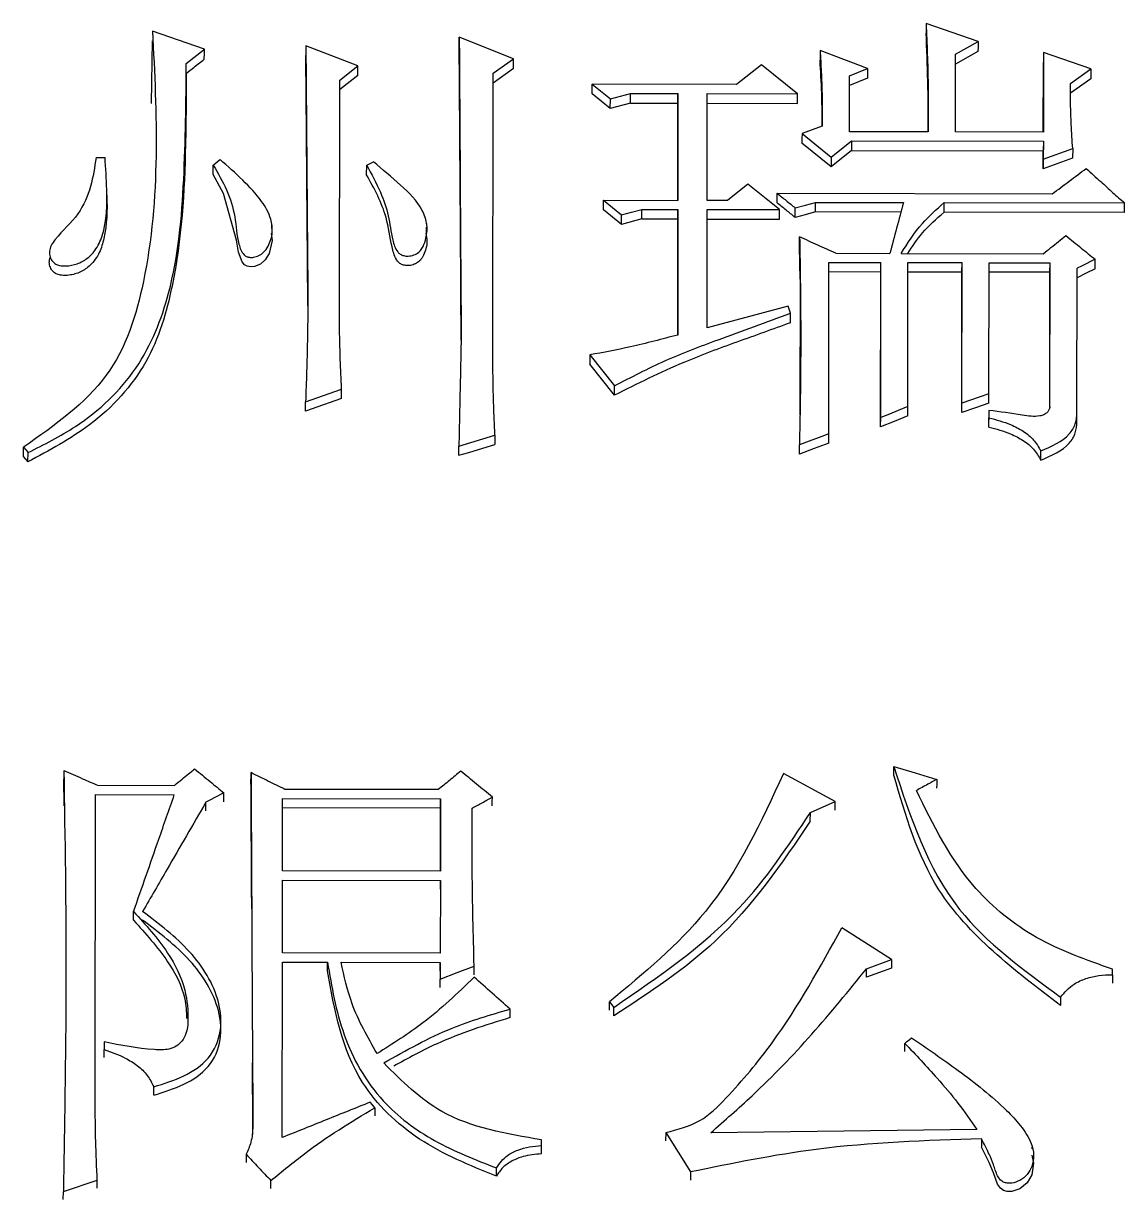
# Model space of a CAD drawing. Header units: millimetres. Extents: x 2451 to 4400, y 944 to 2322.
# Drawn here: x 2915.54 to 2920.82, y 2063.94 to 2069.58 of the extents above; entities that cross this region are included whole.
import ezdxf

# ---------------------------------------------------------------- set-up
doc = ezdxf.new("R2010")
doc.units = ezdxf.units.MM

msp = doc.modelspace()

# ---------------------------------------------------------------- linework, layer by layer
at = {"color": 7, "linetype": 'Continuous', "lineweight": 25}
for p, q in [((2916.4075, 2069.4533), (2916.1587, 2069.5402)), ((2919.8691, 2069.5767), (2919.8689, 2069.5297)), ((2920.1178, 2069.4897), (2919.8691, 2069.5767)), ((2916.1543, 2069.1933), (2916.1585, 2069.4933)), ((2917.8894, 2069.4073), (2917.6299, 2069.5116)), ((2920.0096, 2069.4294), (2920.1178, 2069.4897)), ((2916.3209, 2069.3842), (2916.4075, 2069.4533)), ((2916.8943, 2069.4697), (2916.894, 2069.4229)), ((2917.143, 2069.374), (2916.8943, 2069.4697)), ((2919.3606, 2069.4479), (2919.3603, 2069.4011)), ((2919.5877, 2069.3609), (2919.3606, 2069.4479)), ((2920.0093, 2069.0567), (2920.0096, 2069.4294)), ((2920.1176, 2069.4429), (2920.0094, 2069.3826)), ((2920.4315, 2069.4372), (2920.4311, 2069.0559)), ((2920.4315, 2069.4372), (2920.4312, 2069.3905)), ((2920.6586, 2069.3589), (2920.4315, 2069.4372)), ((2916.3206, 2069.3374), (2916.3208, 2069.3841)), ((2917.0564, 2069.3049), (2917.143, 2069.374)), ((2917.792, 2069.3382), (2917.8894, 2069.4073)), ((2919.0793, 2069.3791), (2918.9602, 2069.2841)), ((2919.2522, 2069.2402), (2919.0793, 2069.3791)), ((2920.4309, 2069.0559), (2920.4312, 2069.3905)), ((2917.1427, 2069.3273), (2917.0561, 2069.2583)), ((2917.7907, 2067.9714), (2917.792, 2069.3382)), ((2917.8892, 2069.3605), (2917.7917, 2069.2915)), ((2919.5008, 2069.0576), (2919.5011, 2069.3264)), ((2919.5874, 2069.3142), (2919.5009, 2069.2798)), ((2919.5011, 2069.3264), (2919.5877, 2069.3609)), ((2920.6583, 2069.3122), (2920.5609, 2069.2432)), ((2920.5612, 2069.2898), (2920.6586, 2069.3589)), ((2916.321, 2069.2048), (2916.3213, 2069.2519)), ((2917.0553, 2068.1739), (2917.0564, 2069.3049)), ((2918.2676, 2069.2388), (2918.2679, 2069.2853)), ((2918.2679, 2069.2853), (2918.3544, 2069.2159)), ((2918.9602, 2069.2841), (2918.2679, 2069.2853)), ((2918.3541, 2069.1694), (2918.2676, 2069.2388)), ((2918.3541, 2069.1694), (2918.3544, 2069.2159)), ((2918.4515, 2069.1952), (2918.4517, 2069.2417)), ((2918.4517, 2069.2417), (2918.6789, 2069.2413)), ((2918.6789, 2069.2413), (2918.6784, 2068.7289)), ((2918.819, 2068.7287), (2918.8195, 2069.241)), ((2918.8195, 2069.241), (2919.2522, 2069.2402)), ((2918.4515, 2069.1952), (2918.3541, 2069.1694)), ((2918.4515, 2069.1952), (2918.6787, 2069.1947)), ((2918.6782, 2068.7289), (2918.6787, 2069.1947)), ((2918.8193, 2069.1945), (2919.252, 2069.1937)), ((2919.3711, 2069.0839), (2919.2737, 2069.0494)), ((2919.2737, 2069.0494), (2919.4142, 2068.9362)), ((2919.8794, 2069.0569), (2919.5008, 2069.0576)), ((2920.4311, 2069.0559), (2920.0093, 2069.0567)), ((2919.414, 2068.8901), (2919.2734, 2069.0031)), ((2919.4142, 2068.9362), (2919.5116, 2069.0142)), ((2919.5116, 2069.0142), (2920.4311, 2069.0125)), ((2920.4311, 2069.0125), (2920.4309, 2068.9663)), ((2920.4311, 2069.0125), (2920.431, 2068.9257)), ((2920.431, 2068.9257), (2920.5717, 2068.9775)), ((2920.5717, 2068.9775), (2920.5714, 2068.9313)), ((2915.8877, 2068.934), (2915.931, 2068.9339)), ((2917.1858, 2068.8969), (2917.2183, 2068.9142)), ((2919.5114, 2068.968), (2919.414, 2068.8901)), ((2919.4142, 2068.9362), (2919.414, 2068.8901)), ((2919.5114, 2068.968), (2920.4309, 2068.9663)), ((2920.4308, 2068.8795), (2920.4309, 2068.9663)), ((2920.5714, 2068.9313), (2920.4308, 2068.8795)), ((2917.1856, 2068.8508), (2917.1858, 2068.8969)), ((2919.0138, 2068.8066), (2918.9164, 2068.7285)), ((2919.1652, 2068.6845), (2919.0138, 2068.8066)), ((2919.1542, 2068.7169), (2919.1544, 2068.7628)), ((2919.1544, 2068.7628), (2920.4741, 2068.7604)), ((2918.3212, 2068.6837), (2918.3214, 2068.7296)), ((2918.3214, 2068.7296), (2918.4079, 2068.6598)), ((2918.3214, 2068.7296), (2918.6784, 2068.7289)), ((2918.9164, 2068.7285), (2918.819, 2068.7287)), ((2919.338, 2068.6732), (2919.3383, 2068.719)), ((2919.3383, 2068.719), (2919.7601, 2068.7182)), ((2919.9547, 2068.672), (2919.955, 2068.7179)), ((2919.955, 2068.7179), (2920.8202, 2068.7163)), ((2915.9372, 2068.6381), (2915.9375, 2068.6844)), ((2918.4077, 2068.614), (2918.3212, 2068.6837)), ((2918.4077, 2068.614), (2918.4079, 2068.6598)), ((2918.5051, 2068.6399), (2918.4077, 2068.614)), ((2918.5051, 2068.6399), (2918.5053, 2068.6857)), ((2918.5051, 2068.6399), (2918.6781, 2068.6396)), ((2918.5053, 2068.6857), (2918.6784, 2068.6854)), ((2918.6776, 2068.0834), (2918.6781, 2068.6396)), ((2918.6784, 2068.6854), (2918.6778, 2068.0835)), ((2918.8185, 2068.1182), (2918.819, 2068.6851)), ((2918.8188, 2068.6393), (2919.1649, 2068.6387)), ((2918.819, 2068.6851), (2919.1652, 2068.6845)), ((2919.1649, 2068.6387), (2919.1652, 2068.6845)), ((2919.7479, 2068.6724), (2919.338, 2068.6732)), ((2920.82, 2068.6704), (2919.9547, 2068.672)), ((2916.7304, 2068.5948), (2916.7305, 2068.6183)), ((2917.4734, 2068.5719), (2917.4735, 2068.6004)), ((2917.4736, 2068.6135), (2917.4736, 2068.6182)), ((2915.7136, 2068.5668), (2915.7136, 2068.5657)), ((2919.2621, 2068.5081), (2919.2624, 2068.5537)), ((2919.2641, 2068.3511), (2919.2621, 2068.5081)), ((2919.4354, 2068.475), (2919.695, 2068.4745)), ((2919.7491, 2068.4744), (2920.4306, 2068.4731)), ((2919.4021, 2067.6092), (2919.4029, 2068.4314)), ((2919.4029, 2068.4314), (2919.6517, 2068.431)), ((2919.651, 2067.6877), (2919.6517, 2068.431)), ((2919.6515, 2068.3855), (2919.6517, 2068.431)), ((2919.7808, 2067.7401), (2919.7815, 2068.4307)), ((2919.7815, 2068.4307), (2920.0411, 2068.4303)), ((2920.0405, 2067.7571), (2920.0411, 2068.4303)), ((2920.0409, 2068.3848), (2920.0411, 2068.4303)), ((2920.1703, 2067.8007), (2920.1709, 2068.43)), ((2920.1709, 2068.43), (2920.463, 2068.4295)), ((2920.4623, 2067.7388), (2920.463, 2068.4295)), ((2920.4627, 2068.384), (2920.463, 2068.4295)), ((2919.2646, 2068.3545), (2919.2639, 2067.7006)), ((2919.6515, 2068.3855), (2919.4027, 2068.3859)), ((2919.6507, 2067.6432), (2919.6515, 2068.3855)), ((2920.0409, 2068.3848), (2919.7813, 2068.3853)), ((2920.0402, 2067.7125), (2920.0409, 2068.3848)), ((2920.4627, 2068.384), (2920.1707, 2068.3845)), ((2920.4621, 2067.7382), (2920.4627, 2068.384)), ((2920.5921, 2067.7123), (2920.5928, 2068.4031)), ((2919.208, 2068.2223), (2918.8185, 2068.1182)), ((2919.2188, 2068.1874), (2919.208, 2068.2223)), ((2919.2185, 2068.1422), (2919.2188, 2068.1874)), ((2918.2558, 2067.9881), (2918.2556, 2067.9432)), ((2918.2558, 2067.9881), (2918.3743, 2067.8395)), ((2918.3741, 2067.7948), (2918.2556, 2067.9432)), ((2916.8926, 2067.7629), (2917.0658, 2067.8239)), ((2918.3741, 2067.7948), (2918.3743, 2067.8395)), ((2917.0655, 2067.7792), (2916.8924, 2067.7183)), ((2916.8924, 2067.7183), (2916.8926, 2067.7629)), ((2920.0402, 2067.7125), (2920.0405, 2067.7571)), ((2919.6507, 2067.6432), (2919.651, 2067.6877)), ((2920.1702, 2067.7218), (2920.17, 2067.6773)), ((2920.17, 2067.6423), (2920.1702, 2067.6868)), ((2920.17, 2067.6423), (2920.17, 2067.6773)), ((2920.1702, 2067.7218), (2920.1702, 2067.6868)), ((2920.5919, 2067.6677), (2920.5921, 2067.7123)), ((2917.628, 2067.5511), (2917.8011, 2067.6034)), ((2917.8011, 2067.6034), (2917.8009, 2067.559)), ((2915.54, 2067.5018), (2915.5403, 2067.5461)), ((2915.5403, 2067.5461), (2915.5619, 2067.5197)), ((2915.5615, 2067.4756), (2915.5617, 2067.5199)), ((2917.6278, 2067.5067), (2917.628, 2067.5511)), ((2919.2612, 2067.5125), (2919.2614, 2067.5568)), ((2920.4186, 2067.4841), (2920.4188, 2067.5284)), ((2915.5616, 2067.4755), (2915.54, 2067.5018)), ((2915.7334, 2065.9961), (2915.7332, 2065.9542)), ((2919.714, 2065.9734), (2919.7142, 2066.0154)), ((2915.7351, 2065.8267), (2915.7332, 2065.9538)), ((2919.4328, 2065.8473), (2919.1841, 2065.9809)), ((2915.8832, 2064.4801), (2915.8847, 2065.8805)), ((2915.8847, 2065.8805), (2916.2633, 2065.8798)), ((2915.8956, 2065.9248), (2916.2634, 2065.9242)), ((2917.529, 2065.9041), (2916.7934, 2065.9054)), ((2916.4145, 2065.8023), (2916.4147, 2065.844)), ((2916.7822, 2065.5143), (2916.7825, 2065.8611)), ((2916.7823, 2065.8189), (2917.5395, 2065.8176)), ((2916.7825, 2065.8611), (2917.5397, 2065.8597)), ((2917.5392, 2065.513), (2917.5395, 2065.8176)), ((2917.5397, 2065.8597), (2917.5394, 2065.513)), ((2919.3137, 2065.7943), (2919.4328, 2065.8473)), ((2919.3134, 2065.7526), (2919.3137, 2065.7942)), ((2917.5394, 2065.513), (2916.7822, 2065.5143)), ((2916.7818, 2065.1222), (2916.7821, 2065.4698)), ((2916.7821, 2065.4698), (2917.5393, 2065.4685)), ((2917.5393, 2065.4685), (2917.539, 2065.1208)), ((2916.0678, 2065.2789), (2916.068, 2065.3197)), ((2919.7024, 2065.0901), (2919.4646, 2065.2422)), ((2917.539, 2065.1208), (2916.7818, 2065.1222)), ((2919.5834, 2065.0457), (2919.7024, 2065.0901)), ((2916.7808, 2064.2364), (2916.7817, 2065.0776)), ((2916.7817, 2065.0776), (2916.9981, 2065.0772)), ((2916.9978, 2065.0369), (2916.9981, 2065.0772)), ((2917.063, 2065.0771), (2917.5389, 2065.0762)), ((2917.5389, 2065.0762), (2917.5388, 2064.9959)), ((2919.7022, 2065.049), (2919.5831, 2065.0046)), ((2919.5831, 2065.0054), (2919.5834, 2065.0457)), ((2920.7624, 2065.0168), (2920.7624, 2065.0435)), ((2917.5386, 2064.9557), (2917.5388, 2064.9959)), ((2920.7624, 2065.0168), (2920.7622, 2064.9765)), ((2918.3498, 2064.8472), (2918.35, 2064.8872)), ((2918.35, 2064.8872), (2918.3716, 2064.8604)), ((2916.4853, 2064.7819), (2916.4856, 2064.8221)), ((2917.8737, 2064.8124), (2917.8739, 2064.8524)), ((2915.9267, 2064.6949), (2915.9265, 2064.6552)), ((2915.9267, 2064.6949), (2915.9267, 2064.6591)), ((2919.7666, 2064.6482), (2919.7669, 2064.6879)), ((2915.9265, 2064.6195), (2915.9267, 2064.6591)), ((2916.6398, 2064.2874), (2916.6384, 2064.5941)), ((2916.1643, 2064.4403), (2916.1645, 2064.4796)), ((2917.2245, 2064.379), (2917.2243, 2064.3399)), ((2916.64, 2064.2504), (2916.6402, 2064.2904)), ((2918.6198, 2064.2599), (2918.6195, 2064.221)), ((2918.6198, 2064.2599), (2918.7386, 2064.0712)), ((2920.1126, 2064.2751), (2918.8361, 2064.2595)), ((2918.0245, 2064.1594), (2918.0248, 2064.1982)), ((2918.0248, 2064.1982), (2918.0248, 2064.2251)), ((2920.1342, 2064.2302), (2920.134, 2064.1914)), ((2920.378, 2064.1827), (2920.3781, 2064.1921)), ((2918.7386, 2064.0712), (2918.7383, 2064.0326)), ((2915.7313, 2063.9778), (2915.8936, 2064.0315)), ((2916.7263, 2063.9914), (2916.7265, 2064.0299)), ((2915.731, 2063.9394), (2915.7313, 2063.9778))]:
    msp.add_line(p, q, dxfattribs=at)
at = {"color": 7, "linetype": 'Continuous', "lineweight": 25, "flags": 128}
for points in [[(2917.6296, 2069.4647), (2917.6298, 2069.491), (2917.6299, 2069.5116)], [(2920.1178, 2069.4897), (2920.1177, 2069.4635), (2920.1176, 2069.4429)], [(2916.4072, 2069.4065), (2916.4074, 2069.4327), (2916.4075, 2069.4533)], [(2917.1427, 2069.3273), (2917.1429, 2069.3535), (2917.143, 2069.374)], [(2917.8892, 2069.3605), (2917.8893, 2069.3867), (2917.8894, 2069.4073)], [(2919.5877, 2069.3609), (2919.5875, 2069.3347), (2919.5874, 2069.3142)], [(2920.6586, 2069.3589), (2920.6584, 2069.3328), (2920.6583, 2069.3122)], [(2918.3544, 2069.2159), (2918.403, 2069.2288), (2918.4517, 2069.2417)], [(2918.6787, 2069.1947), (2918.6788, 2069.2208), (2918.6789, 2069.2413)], [(2919.252, 2069.1937), (2919.2521, 2069.2197), (2919.2522, 2069.2402)], [(2919.2737, 2069.0494), (2919.2735, 2069.0234), (2919.2734, 2069.0031)], [(2919.5116, 2069.0142), (2919.5115, 2068.9883), (2919.5114, 2068.968)], [(2916.4502, 2068.8982), (2916.4583, 2068.9047), (2916.4705, 2068.9145), (2916.4827, 2068.9242)], [(2920.431, 2068.9257), (2920.4309, 2068.8998), (2920.4308, 2068.8795)], [(2916.45, 2068.8521), (2916.4501, 2068.8723), (2916.4502, 2068.8853), (2916.4502, 2068.8982)], [(2916.7275, 2068.5719), (2916.733, 2068.5367), (2916.7178, 2068.4742), (2916.6995, 2068.4433), (2916.6772, 2068.4237), (2916.6486, 2068.412), (2916.6281, 2068.4101), (2916.6133, 2068.4129), (2916.6004, 2068.4203), (2916.5887, 2068.4342), (2916.5709, 2068.4812), (2916.5609, 2068.5378), (2916.4998, 2068.7621), (2916.45, 2068.8521), (2916.45, 2068.8521)], [(2919.2406, 2068.6473), (2919.2408, 2068.6729), (2919.2409, 2068.6931)], [(2919.2409, 2068.6931), (2919.2896, 2068.706), (2919.3383, 2068.719)], [(2920.82, 2068.6704), (2920.8201, 2068.6961), (2920.8202, 2068.7163)], [(2918.4079, 2068.6598), (2918.4566, 2068.6727), (2918.5053, 2068.6857)], [(2918.6781, 2068.6396), (2918.6783, 2068.6652), (2918.6784, 2068.6854)], [(2919.338, 2068.6732), (2919.2893, 2068.6602), (2919.2406, 2068.6473)], [(2920.6793, 2068.4465), (2920.6577, 2068.4357), (2920.6361, 2068.4248), (2920.6144, 2068.4139), (2920.5928, 2068.4031)], [(2920.6791, 2068.401), (2920.6792, 2068.4265), (2920.6793, 2068.4465)], [(2920.6791, 2068.401), (2920.6358, 2068.3793), (2920.5925, 2068.3576)], [(2917.0655, 2067.7792), (2917.0657, 2067.8042), (2917.0658, 2067.8239)], [(2920.1703, 2067.8007), (2920.1235, 2067.785), (2920.082, 2067.7711), (2920.0405, 2067.7571)], [(2920.1701, 2067.756), (2920.1702, 2067.781), (2920.1703, 2067.8007)], [(2919.7808, 2067.7401), (2919.7353, 2067.7217), (2919.6931, 2067.7047), (2919.651, 2067.6877)], [(2919.7806, 2067.6955), (2919.7807, 2067.7205), (2919.7808, 2067.7401)], [(2920.1701, 2067.756), (2920.1051, 2067.7343), (2920.0402, 2067.7125)], [(2919.7806, 2067.6955), (2919.7157, 2067.6693), (2919.6507, 2067.6432)], [(2919.4019, 2067.5648), (2919.3315, 2067.5387), (2919.2612, 2067.5125)], [(2919.4021, 2067.6092), (2919.3559, 2067.592), (2919.3087, 2067.5744), (2919.2614, 2067.5568)], [(2919.4019, 2067.5648), (2919.402, 2067.5897), (2919.4021, 2067.6092)], [(2917.6278, 2067.5067), (2917.6751, 2067.521), (2917.7225, 2067.5353), (2917.8009, 2067.559)], [(2916.631, 2065.9437), (2916.6311, 2065.967), (2916.6312, 2065.9856)], [(2919.7142, 2066.0154), (2919.8169, 2065.9842), (2919.9196, 2065.953)], [(2919.9196, 2065.953), (2919.9195, 2065.9293), (2919.9194, 2065.9111)], [(2916.5013, 2065.8882), (2916.458, 2065.8661), (2916.4364, 2065.855), (2916.4147, 2065.844)], [(2916.5011, 2065.8464), (2916.5012, 2065.8697), (2916.5013, 2065.8882)], [(2917.5395, 2065.8176), (2917.5396, 2065.8411), (2917.5397, 2065.8597)], [(2917.7883, 2065.8263), (2917.7884, 2065.8496), (2917.7886, 2065.8681)], [(2919.4325, 2065.8056), (2919.4327, 2065.8288), (2919.4328, 2065.8473)], [(2917.5391, 2065.4274), (2917.5392, 2065.4501), (2917.5393, 2065.4685)], [(2919.7024, 2065.0901), (2919.7023, 2065.0671), (2919.7022, 2065.049)], [(2917.5387, 2065.0359), (2917.5388, 2065.0581), (2917.5389, 2065.0762)], [(2917.5388, 2064.9959), (2917.62, 2065.027), (2917.7012, 2065.0581)], [(2917.7009, 2065.017), (2917.7011, 2065.04), (2917.7012, 2065.0581)], [(2918.3714, 2064.8204), (2918.3715, 2064.8344), (2918.3715, 2064.8474), (2918.3716, 2064.8604)], [(2920.5135, 2064.91), (2920.5134, 2064.8985), (2920.5134, 2064.887), (2920.5133, 2064.87)], [(2919.7669, 2064.6879), (2919.775, 2064.6946), (2919.7872, 2064.7046), (2919.7994, 2064.7146)], [(2917.2245, 2064.379), (2917.2137, 2064.3925), (2917.2029, 2064.406)], [(2920.3759, 2064.1516), (2920.3841, 2064.113), (2920.3752, 2064.0579), (2920.3534, 2064.0199), (2920.3181, 2063.9912), (2920.2795, 2063.9783), (2920.2575, 2063.978), (2920.2404, 2063.9829), (2920.2261, 2063.993), (2920.2115, 2064.0136), (2920.1914, 2064.0666), (2920.1713, 2064.116), (2920.134, 2064.1902), (2920.134, 2064.1902)], [(2916.6076, 2064.1559), (2916.6076, 2064.1459), (2916.6075, 2064.1359), (2916.6074, 2064.1172)], [(2917.8081, 2064.0523), (2917.8081, 2064.0622), (2917.8082, 2064.0733), (2917.8083, 2064.0909)], [(2915.8933, 2063.993), (2915.8935, 2064.014), (2915.8936, 2064.0315)]]:
    msp.add_lwpolyline(points, dxfattribs=at)
at = {"color": 7, "linetype": 'Continuous', "lineweight": 25}
for points, knots in [([(2916.1587, 2069.5402), (2916.1786, 2069.1417), (2916.2063, 2068.5856), (2915.9819, 2067.8559), (2915.6891, 2067.6505), (2915.5403, 2067.5461)], [0, 0, 0, 0, 0.554435, 0.773568, 1, 1, 1, 1]), ([(2919.8691, 2069.5767), (2919.873, 2069.4792), (2919.8784, 2069.3441), (2919.8795, 2069.1707), (2919.8795, 2069.0948), (2919.8794, 2069.0569)], [0, 0, 0, 0, 0.5632267, 0.7816065, 1, 1, 1, 1]), ([(2917.6299, 2069.5116), (2917.6311, 2069.3257), (2917.6332, 2068.9946), (2917.6356, 2068.5889), (2917.6378, 2068.2965), (2917.6388, 2068.1499), (2917.6393, 2068.0767)], [0, 0, 0, 0, 0.390303, 0.695145, 0.847572, 1, 1, 1, 1]), ([(2919.8791, 2069.0569), (2919.8791, 2069.0899), (2919.8792, 2069.1712), (2919.8771, 2069.3289), (2919.872, 2069.4534), (2919.8689, 2069.5297)], [0, 0, 0, 0, 0.208731, 0.5152, 1, 1, 1, 1]), ([(2916.9036, 2068.2236), (2916.9029, 2068.308), (2916.902, 2068.4373), (2916.9003, 2068.6559), (2916.8989, 2068.8348), (2916.8974, 2069.0135), (2916.8965, 2069.125), (2916.8957, 2069.2142), (2916.8953, 2069.2706), (2916.8949, 2069.3165), (2916.8945, 2069.3638), (2916.8942, 2069.3992), (2916.894, 2069.4229)], [0, 0, 0, 0, 0.21029, 0.322113, 0.545759, 0.657582, 0.769405, 0.825316, 0.881228, 0.910921, 0.940614, 1, 1, 1, 1]), ([(2916.8943, 2069.4697), (2916.8956, 2069.2915), (2916.8977, 2069.0242), (2916.9003, 2068.687), (2916.9022, 2068.4597), (2916.9034, 2068.3217), (2916.9039, 2068.2528)], [0, 0, 0, 0, 0.440829, 0.661242, 0.83062, 1, 1, 1, 1]), ([(2917.6389, 2068.058), (2917.6389, 2068.061), (2917.6388, 2068.0698), (2917.6387, 2068.0903), (2917.6385, 2068.1196), (2917.6383, 2068.1548), (2917.6379, 2068.2251), (2917.637, 2068.3773), (2917.6353, 2068.6605), (2917.6331, 2068.9676), (2917.6313, 2069.2163), (2917.6303, 2069.3583), (2917.6299, 2069.4293), (2917.6296, 2069.4647)], [0, 0, 0, 0, 0.006208, 0.018649, 0.04353, 0.068411, 0.093293, 0.192818, 0.39187, 0.695929, 0.847964, 0.923982, 1, 1, 1, 1]), ([(2919.3606, 2069.4479), (2919.3624, 2069.4134), (2919.3662, 2069.3444), (2919.3708, 2069.2231), (2919.371, 2069.1362), (2919.3711, 2069.0839)], [0, 0, 0, 0, 0.284728, 0.569466, 1, 1, 1, 1]), ([(2915.5618, 2067.5199), (2915.6395, 2067.5589), (2915.8415, 2067.6601), (2916.1057, 2067.9134), (2916.272, 2068.335), (2916.3156, 2068.8327), (2916.319, 2069.1995), (2916.3208, 2069.3842)], [0, 0, 0, 0, 0.112641, 0.292889, 0.474955, 0.735645, 1, 1, 1, 1]), ([(2916.3206, 2069.3375), (2916.333, 2069.3473), (2916.3536, 2069.3638), (2916.3825, 2069.3868), (2916.399, 2069.3999), (2916.4072, 2069.4065)], [0, 0, 0, 0, 0.4285178, 0.7142589, 1, 1, 1, 1]), ([(2919.3706, 2069.0837), (2919.3705, 2069.1026), (2919.3704, 2069.1557), (2919.3679, 2069.2616), (2919.3632, 2069.3484), (2919.3603, 2069.4011)], [0, 0, 0, 0, 0.178051, 0.501334, 1, 1, 1, 1]), ([(2916.3206, 2069.3375), (2916.3201, 2069.2244), (2916.3188, 2068.8849), (2916.2914, 2068.4172), (2916.1539, 2067.9419), (2915.8895, 2067.6509), (2915.6636, 2067.5302), (2915.5615, 2067.4756)], [0, 0, 0, 0, 0.162061, 0.486697, 0.667178, 0.849696, 1, 1, 1, 1]), ([(2920.5717, 2068.9775), (2920.5691, 2069.0161), (2920.5645, 2069.0875), (2920.5611, 2069.1916), (2920.5611, 2069.2571), (2920.5612, 2069.2898)], [0, 0, 0, 0, 0.370983, 0.685388, 1, 1, 1, 1]), ([(2915.8877, 2068.934), (2915.881, 2068.8876), (2915.8675, 2068.7946), (2915.8081, 2068.6544), (2915.7171, 2068.5761), (2915.672, 2068.5148), (2915.6626, 2068.4856), (2915.6656, 2068.4583), (2915.6772, 2068.4367), (2915.694, 2068.4229), (2915.7161, 2068.4149), (2915.7516, 2068.413), (2915.7984, 2068.4225), (2915.8466, 2068.4484), (2915.8905, 2068.4938), (2915.9403, 2068.6044), (2915.9428, 2068.7587), (2915.9344, 2068.8833), (2915.931, 2068.9339)], [0, 0, 0, 0, 0.1155207, 0.231637, 0.3603166, 0.3887728, 0.4111395, 0.4336114, 0.4546725, 0.4686543, 0.4826316, 0.5059355, 0.5454597, 0.5859072, 0.6273218, 0.6908769, 0.8746241, 1, 1, 1, 1]), ([(2916.4502, 2068.8982), (2916.4728, 2068.859), (2916.5182, 2068.7801), (2916.5592, 2068.6511), (2916.5618, 2068.5521), (2916.5815, 2068.4919), (2916.5931, 2068.4711), (2916.6089, 2068.4594), (2916.6247, 2068.455), (2916.6457, 2068.4557), (2916.6699, 2068.4635), (2916.6955, 2068.4811), (2916.7205, 2068.5181), (2916.7375, 2068.5732), (2916.7275, 2068.6497), (2916.6787, 2068.7371), (2916.5906, 2068.829), (2916.5201, 2068.8924), (2916.4827, 2068.9242), (2916.4827, 2068.9242)], [0, 0, 0, 0, 0.122964, 0.247033, 0.370506, 0.395962, 0.421667, 0.433716, 0.445798, 0.461982, 0.485012, 0.508549, 0.540715, 0.603685, 0.664286, 0.751117, 0.871604, 0.999877, 1, 1, 1, 1]), ([(2917.1858, 2068.8969), (2917.2091, 2068.8545), (2917.2517, 2068.7768), (2917.2936, 2068.6553), (2917.3035, 2068.5579), (2917.3232, 2068.4936), (2917.3464, 2068.4702), (2917.3645, 2068.4625), (2917.3873, 2068.4607), (2917.4128, 2068.4657), (2917.4358, 2068.4786), (2917.456, 2068.503), (2917.4726, 2068.5472), (2917.4799, 2068.6111), (2917.4473, 2068.7091), (2917.3464, 2068.8059), (2917.2616, 2068.8775), (2917.2183, 2068.9142)], [0, 0, 0, 0, 0.133288, 0.244453, 0.355406, 0.411337, 0.426567, 0.441924, 0.46024, 0.483233, 0.506284, 0.526764, 0.567645, 0.636153, 0.704868, 0.849066, 1, 1, 1, 1]), ([(2920.4741, 2068.7604), (2920.5012, 2068.7807), (2920.5418, 2068.811), (2920.5959, 2068.8515), (2920.623, 2068.8717), (2920.6365, 2068.8818)], [0, 0, 0, 0, 0.5, 0.75, 1, 1, 1, 1]), ([(2920.6365, 2068.8818), (2920.6599, 2068.8608), (2920.7022, 2068.8226), (2920.7635, 2068.7674), (2920.8013, 2068.7333), (2920.8202, 2068.7163)], [0, 0, 0, 0, 0.382288, 0.691144, 1, 1, 1, 1]), ([(2917.4691, 2068.5717), (2917.4718, 2068.5587), (2917.4792, 2068.5231), (2917.4655, 2068.4782), (2917.4456, 2068.4433), (2917.4261, 2068.4266), (2917.4024, 2068.4175), (2917.3788, 2068.4152), (2917.3574, 2068.419), (2917.3399, 2068.4294), (2917.319, 2068.4579), (2917.2995, 2068.5326), (2917.2872, 2068.6372), (2917.2404, 2068.7521), (2917.2039, 2068.8177), (2917.1856, 2068.8508)], [0, 0, 0, 0, 0.057848, 0.158079, 0.196313, 0.228889, 0.261496, 0.295622, 0.320347, 0.345285, 0.375472, 0.466946, 0.67758, 0.837757, 1, 1, 1, 1]), ([(2915.938, 2068.7664), (2915.9384, 2068.7602), (2915.9429, 2068.6871), (2915.9389, 2068.5889), (2915.9069, 2068.477), (2915.8678, 2068.4204), (2915.8151, 2068.3834), (2915.7661, 2068.3694), (2915.7273, 2068.3681), (2915.7023, 2068.3734), (2915.685, 2068.3836), (2915.6719, 2068.3992), (2915.6643, 2068.4198), (2915.6627, 2068.4403), (2915.6673, 2068.4518), (2915.6689, 2068.4557)], [0, 0, 0, 0, 0.0303454, 0.3603438, 0.4763949, 0.5935973, 0.678864, 0.7643231, 0.8132043, 0.8469953, 0.8746456, 0.9022271, 0.940594, 0.9794498, 1, 1, 1, 1]), ([(2919.1544, 2068.7628), (2919.1688, 2068.7512), (2919.1976, 2068.728), (2919.2265, 2068.7047), (2919.2409, 2068.6931)], [0, 0, 0, 0, 0.5, 1, 1, 1, 1]), ([(2919.2406, 2068.6473), (2919.2262, 2068.6589), (2919.1974, 2068.6821), (2919.1686, 2068.7053), (2919.1542, 2068.7169)], [0, 0, 0, 0, 0.499999, 1, 1, 1, 1]), ([(2919.7601, 2068.7182), (2919.7493, 2068.6776), (2919.7276, 2068.5964), (2919.7059, 2068.5151), (2919.695, 2068.4745)], [0, 0, 0, 0, 0.5, 1, 1, 1, 1]), ([(2919.7491, 2068.4744), (2919.7806, 2068.5241), (2919.8373, 2068.6135), (2919.9188, 2068.6858), (2919.955, 2068.7179)], [0, 0, 0, 0, 0.5562608, 1, 1, 1, 1]), ([(2919.7812, 2068.4743), (2919.803, 2068.5081), (2919.8504, 2068.5812), (2919.9182, 2068.6402), (2919.9547, 2068.672)], [0, 0, 0, 0, 0.461428, 1, 1, 1, 1]), ([(2919.2624, 2068.5537), (2919.2634, 2068.4928), (2919.2666, 2068.2968), (2919.2688, 2067.9647), (2919.2639, 2067.6928), (2919.2614, 2067.5568)], [0, 0, 0, 0, 0.183884, 0.591879, 1, 1, 1, 1]), ([(2919.4354, 2068.475), (2919.4066, 2068.4881), (2919.3489, 2068.5143), (2919.2912, 2068.5406), (2919.2624, 2068.5537)], [0, 0, 0, 0, 0.5, 1, 1, 1, 1]), ([(2920.4306, 2068.4731), (2920.4429, 2068.4831), (2920.4672, 2068.5025), (2920.5033, 2068.5315), (2920.527, 2068.5506), (2920.5388, 2068.5601)], [0, 0, 0, 0, 0.342692, 0.671346, 1, 1, 1, 1]), ([(2920.5388, 2068.5601), (2920.5512, 2068.5501), (2920.5759, 2068.5302), (2920.6227, 2068.4923), (2920.6572, 2068.4644), (2920.6793, 2068.4465)], [0, 0, 0, 0, 0.263606, 0.527213, 1, 1, 1, 1]), ([(2916.9039, 2068.2528), (2916.9033, 2068.1868), (2916.9023, 2068.0722), (2916.8982, 2067.9089), (2916.8945, 2067.8116), (2916.8926, 2067.7629)], [0, 0, 0, 0, 0.404483, 0.702227, 1, 1, 1, 1]), ([(2918.3743, 2067.8395), (2918.4546, 2067.8817), (2918.6147, 2067.9656), (2918.9017, 2068.0724), (2919.103, 2068.1454), (2919.2188, 2068.1874)], [0, 0, 0, 0, 0.299814, 0.597246, 1, 1, 1, 1]), ([(2917.0658, 2067.8239), (2917.0642, 2067.8548), (2917.061, 2067.9165), (2917.0567, 2068.0331), (2917.0559, 2068.1189), (2917.0553, 2068.1738)], [0, 0, 0, 0, 0.264401, 0.528809, 1, 1, 1, 1]), ([(2919.2185, 2068.1422), (2919.1329, 2068.1114), (2918.9617, 2068.0499), (2918.6743, 2067.9447), (2918.4838, 2067.8496), (2918.3741, 2067.7948)], [0, 0, 0, 0, 0.297541, 0.595102, 1, 1, 1, 1]), ([(2917.6393, 2068.0767), (2917.6378, 2068.0045), (2917.6351, 2067.8809), (2917.6313, 2067.7057), (2917.6291, 2067.6026), (2917.628, 2067.5511)], [0, 0, 0, 0, 0.412441, 0.70622, 1, 1, 1, 1]), ([(2918.6778, 2068.0835), (2918.6401, 2068.0736), (2918.5646, 2068.0537), (2918.4246, 2068.0195), (2918.3209, 2068.0002), (2918.2558, 2067.9881)], [0, 0, 0, 0, 0.270954, 0.541932, 1, 1, 1, 1]), ([(2917.8011, 2067.6034), (2917.7996, 2067.6352), (2917.7966, 2067.6987), (2917.7922, 2067.8214), (2917.7913, 2067.9123), (2917.7907, 2067.9714)], [0, 0, 0, 0, 0.258832, 0.517669, 1, 1, 1, 1]), ([(2920.4623, 2067.7388), (2920.4612, 2067.7342), (2920.4588, 2067.7247), (2920.4495, 2067.7111), (2920.434, 2067.7005), (2920.3938, 2067.6889), (2920.3035, 2067.705), (2920.2232, 2067.7152), (2920.1702, 2067.7218)], [0, 0, 0, 0, 0.049888, 0.101022, 0.164011, 0.229448, 0.49258, 1, 1, 1, 1]), ([(2920.1702, 2067.6868), (2920.2055, 2067.6773), (2920.2634, 2067.6619), (2920.3352, 2067.6239), (2920.3874, 2067.5824), (2920.4085, 2067.5462), (2920.4188, 2067.5284)], [0, 0, 0, 0, 0.34869, 0.570906, 0.788288, 1, 1, 1, 1]), ([(2920.4188, 2067.5284), (2920.4703, 2067.5498), (2920.5411, 2067.5792), (2920.5887, 2067.6573), (2920.591, 2067.694), (2920.5921, 2067.7123)], [0, 0, 0, 0, 0.572838, 0.788051, 1, 1, 1, 1]), ([(2920.17, 2067.6423), (2920.2053, 2067.6328), (2920.2632, 2067.6174), (2920.335, 2067.5795), (2920.3872, 2067.5381), (2920.4082, 2067.5019), (2920.4186, 2067.4841)], [0, 0, 0, 0, 0.3488, 0.571044, 0.788393, 1, 1, 1, 1]), ([(2920.4186, 2067.4841), (2920.4701, 2067.5054), (2920.5408, 2067.5348), (2920.5884, 2067.6128), (2920.5907, 2067.6495), (2920.5919, 2067.6677)], [0, 0, 0, 0, 0.573022, 0.788169, 1, 1, 1, 1]), ([(2915.7334, 2065.9961), (2915.7387, 2065.6686), (2915.7467, 2065.1701), (2915.7399, 2064.4962), (2915.7341, 2064.1506), (2915.7313, 2063.9778)], [0, 0, 0, 0, 0.489068, 0.74452, 1, 1, 1, 1]), ([(2915.7334, 2065.9961), (2915.7484, 2065.9895), (2915.7784, 2065.9763), (2915.8325, 2065.9526), (2915.8715, 2065.9354), (2915.8956, 2065.9248)], [0, 0, 0, 0, 0.277504, 0.555008, 1, 1, 1, 1]), ([(2916.2634, 2065.9242), (2916.2757, 2065.9343), (2916.2982, 2065.9526), (2916.3306, 2065.9792), (2916.3508, 2065.9956), (2916.3608, 2066.0038)], [0, 0, 0, 0, 0.3807691, 0.6903845, 1, 1, 1, 1]), ([(2916.3608, 2066.0038), (2916.3732, 2065.9937), (2916.3978, 2065.9734), (2916.4447, 2065.9348), (2916.4792, 2065.9064), (2916.5013, 2065.8882)], [0, 0, 0, 0, 0.263606, 0.527213, 1, 1, 1, 1]), ([(2916.6312, 2065.9856), (2916.6322, 2065.806), (2916.6341, 2065.4349), (2916.636, 2064.9659), (2916.6385, 2064.5803), (2916.6397, 2064.3871), (2916.6402, 2064.2904)], [0, 0, 0, 0, 0.319379, 0.6596775, 0.8298373, 1, 1, 1, 1]), ([(2916.7934, 2065.9054), (2916.7664, 2065.9188), (2916.7123, 2065.9455), (2916.6583, 2065.9722), (2916.6312, 2065.9856)], [0, 0, 0, 0, 0.500001, 1, 1, 1, 1]), ([(2917.6372, 2065.9926), (2917.6192, 2065.9779), (2917.5831, 2065.9484), (2917.547, 2065.9189), (2917.529, 2065.9041)], [0, 0, 0, 0, 0.500001, 1, 1, 1, 1]), ([(2917.7886, 2065.8681), (2917.7633, 2065.8889), (2917.7129, 2065.9304), (2917.6625, 2065.9719), (2917.6372, 2065.9926)], [0, 0, 0, 0, 0.500001, 1, 1, 1, 1]), ([(2919.7142, 2066.0154), (2919.7939, 2065.7713), (2919.9388, 2065.3277), (2920.3352, 2065.0396), (2920.5135, 2064.91)], [0, 0, 0, 0, 0.5503818, 1, 1, 1, 1]), ([(2916.6345, 2065.332), (2916.6342, 2065.3896), (2916.6329, 2065.5939), (2916.6318, 2065.7973), (2916.631, 2065.9433)], [0, 0, 0, 0, 0.2818112, 1, 1, 1, 1]), ([(2919.1841, 2065.9809), (2919.0775, 2065.7491), (2918.8847, 2065.3298), (2918.5152, 2065.024), (2918.35, 2064.8872)], [0, 0, 0, 0, 0.552865, 1, 1, 1, 1]), ([(2920.5133, 2064.8691), (2920.2908, 2065.0387), (2919.899, 2065.3372), (2919.7698, 2065.7812), (2919.714, 2065.9731)], [0, 0, 0, 0, 0.567768, 1, 1, 1, 1]), ([(2919.9196, 2065.953), (2919.9054, 2065.9452), (2919.882, 2065.9325), (2919.8495, 2065.9148), (2919.8313, 2065.9048), (2919.8222, 2065.8999)], [0, 0, 0, 0, 0.4397358, 0.7198737, 1, 1, 1, 1]), ([(2916.068, 2065.3197), (2916.0882, 2065.3775), (2916.1284, 2065.4931), (2916.1935, 2065.6799), (2916.2385, 2065.8086), (2916.2633, 2065.8798)], [0, 0, 0, 0, 0.309196, 0.61839, 1, 1, 1, 1]), ([(2920.7624, 2065.0435), (2920.6374, 2065.0876), (2920.3906, 2065.1746), (2920.0376, 2065.4614), (2919.9032, 2065.7351), (2919.8222, 2065.8999)], [0, 0, 0, 0, 0.290045, 0.572386, 1, 1, 1, 1]), ([(2916.4147, 2065.844), (2916.3837, 2065.7905), (2916.3217, 2065.6834), (2916.2205, 2065.5087), (2916.1504, 2065.3873), (2916.1113, 2065.3196)], [0, 0, 0, 0, 0.306625, 0.61325, 1, 1, 1, 1]), ([(2917.6911, 2065.815), (2917.7074, 2065.8238), (2917.7398, 2065.8415), (2917.7723, 2065.8592), (2917.7886, 2065.8681)], [0, 0, 0, 0, 0.500002, 1, 1, 1, 1]), ([(2917.7012, 2065.0581), (2917.6972, 2065.2097), (2917.6919, 2065.4119), (2917.6914, 2065.664), (2917.6912, 2065.7647), (2917.6911, 2065.815)], [0, 0, 0, 0, 0.600138, 0.800068, 1, 1, 1, 1]), ([(2918.3716, 2064.8604), (2918.5858, 2065.0072), (2918.9646, 2065.2668), (2919.2079, 2065.6345), (2919.3137, 2065.7943)], [0, 0, 0, 0, 0.565351, 1, 1, 1, 1]), ([(2919.3134, 2065.7522), (2919.1754, 2065.5496), (2918.9262, 2065.1836), (2918.5426, 2064.9319), (2918.3714, 2064.8195)], [0, 0, 0, 0, 0.55369, 1, 1, 1, 1]), ([(2916.068, 2065.3197), (2916.1262, 2065.2559), (2916.2296, 2065.1425), (2916.3199, 2064.9589), (2916.3319, 2064.8241), (2916.3246, 2064.7398), (2916.3019, 2064.699), (2916.2734, 2064.6725), (2916.2277, 2064.655), (2916.1083, 2064.6585), (2916.0061, 2064.679), (2915.9267, 2064.6949)], [0, 0, 0, 0, 0.23749, 0.42213, 0.564767, 0.621672, 0.660734, 0.693271, 0.725998, 0.787152, 1, 1, 1, 1]), ([(2916.1645, 2064.4796), (2916.2134, 2064.4947), (2916.3097, 2064.5245), (2916.4378, 2064.6098), (2916.4952, 2064.7459), (2916.4779, 2064.9325), (2916.347, 2065.1413), (2916.1909, 2065.2594), (2916.1113, 2065.3196)], [0, 0, 0, 0, 0.127311, 0.25064, 0.376347, 0.501102, 0.745819, 1, 1, 1, 1]), ([(2916.0678, 2065.2783), (2916.1253, 2065.2144), (2916.2275, 2065.1011), (2916.3159, 2064.9353), (2916.3209, 2064.8389), (2916.3225, 2064.8071)], [0, 0, 0, 0, 0.463559, 0.823135, 1, 1, 1, 1]), ([(2916.1643, 2064.4392), (2916.2132, 2064.4544), (2916.3095, 2064.4841), (2916.4376, 2064.5692), (2916.495, 2064.7052), (2916.4777, 2064.8916), (2916.3467, 2065.1001), (2916.1906, 2065.2181), (2916.1111, 2065.2782)], [0, 0, 0, 0, 0.127389, 0.250753, 0.376419, 0.501111, 0.745773, 1, 1, 1, 1]), ([(2918.6198, 2064.2599), (2918.677, 2064.2748), (2918.7906, 2064.3044), (2918.9549, 2064.4691), (2919.2018, 2064.765), (2919.3606, 2065.0534), (2919.4646, 2065.2422)], [0, 0, 0, 0, 0.124706, 0.247159, 0.50724, 1, 1, 1, 1]), ([(2917.8081, 2064.051), (2917.6805, 2064.1029), (2917.4298, 2064.2048), (2917.0871, 2064.5363), (2917.0314, 2064.8481), (2916.9978, 2065.0361)], [0, 0, 0, 0, 0.291427, 0.572864, 1, 1, 1, 1]), ([(2916.9981, 2065.0772), (2917.0179, 2064.9599), (2917.0578, 2064.7238), (2917.231, 2064.4145), (2917.5066, 2064.2083), (2917.707, 2064.1303), (2917.8083, 2064.0909)], [0, 0, 0, 0, 0.271409, 0.54611, 0.770558, 1, 1, 1, 1]), ([(2917.2357, 2064.6389), (2917.1909, 2064.7171), (2917.1113, 2064.8564), (2917.0777, 2065.0098), (2917.063, 2065.0771)], [0, 0, 0, 0, 0.561781, 1, 1, 1, 1]), ([(2918.8361, 2064.2595), (2918.9028, 2064.318), (2919.0733, 2064.4674), (2919.3257, 2064.7286), (2919.4973, 2064.9398), (2919.5834, 2065.0457)], [0, 0, 0, 0, 0.242722, 0.620116, 1, 1, 1, 1]), ([(2917.7011, 2065.0045), (2917.6223, 2064.9287), (2917.4806, 2064.7924), (2917.3109, 2064.686), (2917.2357, 2064.6389)], [0, 0, 0, 0, 0.556475, 1, 1, 1, 1]), ([(2917.8739, 2064.8524), (2917.8451, 2064.8777), (2917.7875, 2064.9285), (2917.7299, 2064.9791), (2917.7011, 2065.0045)], [0, 0, 0, 0, 0.499715, 1, 1, 1, 1]), ([(2920.5135, 2064.91), (2920.5336, 2064.9327), (2920.5672, 2064.9705), (2920.6351, 2065.0003), (2920.6976, 2065.015), (2920.7407, 2065.0162), (2920.7624, 2065.0168)], [0, 0, 0, 0, 0.329138, 0.549704, 0.774066, 1, 1, 1, 1]), ([(2917.268, 2064.594), (2917.3747, 2064.6542), (2917.5658, 2064.7622), (2917.7795, 2064.8247), (2917.8739, 2064.8524)], [0, 0, 0, 0, 0.558168, 1, 1, 1, 1]), ([(2917.8737, 2064.8116), (2917.7545, 2064.7743), (2917.56, 2064.7135), (2917.3844, 2064.6164), (2917.3163, 2064.5787)], [0, 0, 0, 0, 0.612523, 1, 1, 1, 1]), ([(2919.7669, 2064.6879), (2919.8191, 2064.6327), (2919.9073, 2064.5396), (2920.0237, 2064.4023), (2920.0829, 2064.3176), (2920.1126, 2064.2751)], [0, 0, 0, 0, 0.420999, 0.709933, 1, 1, 1, 1]), ([(2919.7994, 2064.7146), (2919.8744, 2064.663), (2920.0325, 2064.5542), (2920.2107, 2064.4151), (2920.324, 2064.2939), (2920.372, 2064.2221), (2920.388, 2064.153), (2920.3796, 2064.1009), (2920.356, 2064.0579), (2920.3214, 2064.0298), (2920.2862, 2064.0174), (2920.2589, 2064.0166), (2920.24, 2064.0217), (2920.2233, 2064.0339), (2920.2051, 2064.0624), (2920.193, 2064.1057), (2920.1684, 2064.1652), (2920.1471, 2064.2056), (2920.1342, 2064.2302)], [0, 0, 0, 0, 0.208327, 0.438579, 0.516155, 0.594141, 0.638967, 0.683977, 0.718613, 0.753484, 0.783868, 0.800043, 0.813274, 0.826566, 0.846387, 0.891603, 0.934124, 1, 1, 1, 1]), ([(2915.9267, 2064.6591), (2915.9611, 2064.6464), (2916.0175, 2064.6256), (2916.0875, 2064.583), (2916.1364, 2064.5367), (2916.1552, 2064.4985), (2916.1645, 2064.4796)], [0, 0, 0, 0, 0.348649, 0.570981, 0.788219, 1, 1, 1, 1]), ([(2918.0248, 2064.2251), (2917.8552, 2064.254), (2917.5577, 2064.3047), (2917.3551, 2064.507), (2917.268, 2064.594)], [0, 0, 0, 0, 0.5699995, 1, 1, 1, 1]), ([(2915.8936, 2064.0315), (2915.8908, 2064.0942), (2915.8862, 2064.2003), (2915.8839, 2064.3499), (2915.8834, 2064.4367), (2915.8832, 2064.48)], [0, 0, 0, 0, 0.419118, 0.709539, 1, 1, 1, 1]), ([(2917.2029, 2064.406), (2917.1325, 2064.3777), (2916.9918, 2064.3212), (2916.8512, 2064.2646), (2916.7808, 2064.2364)], [0, 0, 0, 0, 0.5, 1, 1, 1, 1]), ([(2916.7265, 2064.0299), (2916.7801, 2064.0742), (2916.8845, 2064.1606), (2917.0523, 2064.2757), (2917.167, 2064.3445), (2917.2245, 2064.379)], [0, 0, 0, 0, 0.344405, 0.671635, 1, 1, 1, 1]), ([(2916.6402, 2064.2904), (2916.6386, 2064.2645), (2916.6357, 2064.2179), (2916.6163, 2064.1749), (2916.6076, 2064.1559)], [0, 0, 0, 0, 0.557581, 1, 1, 1, 1]), ([(2917.8083, 2064.0909), (2917.8243, 2064.1127), (2917.8509, 2064.1493), (2917.911, 2064.1784), (2917.9666, 2064.1935), (2918.0053, 2064.1966), (2918.0248, 2064.1982)], [0, 0, 0, 0, 0.327603, 0.548378, 0.773257, 1, 1, 1, 1]), ([(2920.1342, 2064.2302), (2919.869, 2064.2217), (2919.3983, 2064.2066), (2918.939, 2064.1123), (2918.7386, 2064.0712)], [0, 0, 0, 0, 0.563476, 1, 1, 1, 1]), ([(2916.6076, 2064.1559), (2916.6275, 2064.1349), (2916.6671, 2064.0929), (2916.7067, 2064.0509), (2916.7265, 2064.0299)], [0, 0, 0, 0, 0.499999, 1, 1, 1, 1]), ([(2918.0245, 2064.1582), (2917.9945, 2064.1554), (2917.9452, 2064.1507), (2917.8824, 2064.126), (2917.8366, 2064.0946), (2917.8175, 2064.0654), (2917.8081, 2064.051)], [0, 0, 0, 0, 0.348959, 0.571655, 0.788907, 1, 1, 1, 1])]:
    msp.add_open_spline(points, degree=3, knots=knots, dxfattribs=at)

doc.saveas('drawing.dxf')
